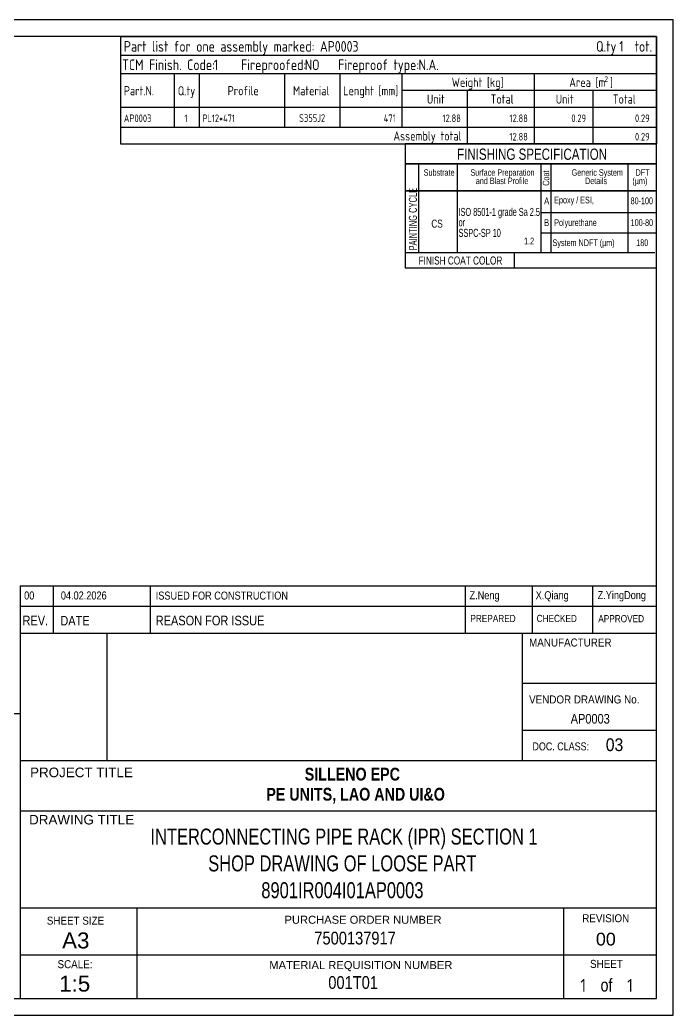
# Model space of a CAD drawing. Header units: millimetres. Extents: x 0 to 420, y 0 to 297.
# Drawn here: x 225 to 420, y 0 to 297 of the extents above; entities that cross this region are included whole.
import ezdxf

# ---------------------------------------------------------------- set-up
doc = ezdxf.new("R2010")
doc.units = ezdxf.units.MM
doc.linetypes.add('DXK_LINE_DOT2', pattern=[3.9198, 1.9599, -1.9599])
doc.styles.add('ARIAL', font='ARIAL.TTF', dxfattribs={"height": 0.2})
doc.styles.add('Arial Bold', font='ARIALBD.TTF', dxfattribs={"height": 0.2})
doc.styles.add('Arial Narrow', font='ARIALN.TTF', dxfattribs={"height": 0.2})
doc.styles.add('GOST type A', font='', dxfattribs={"height": 0.2})
doc.styles.add('GOST type A Bold', font='', dxfattribs={"height": 0.2})
doc.styles.add('segoeuil', font='', dxfattribs={"height": 0.2})
doc.styles.get('GOST type A').set_extended_font_data('GOST type A')
doc.styles.get('GOST type A Bold').set_extended_font_data('GOST type A', bold=True)
doc.styles.get('segoeuil').set_extended_font_data('segoeuil')

# ---------------------------------------------------------------- blocks, each defined once
blk = doc.blocks.new('Unknown-43707740-1606')
at = {"color": 5, "linetype": 'Continuous'}
for p, q in [((420, 297), (0, 297)), ((420, 0), (420, 297)), ((415, 292), (5, 292)), ((415, 5), (415, 292)), ((5, 5), (415, 5)), ((0, 0), (420, 0))]:
    blk.add_line(p, q, dxfattribs=at)
blk = doc.blocks.new('0_TCM_4503_AIVD_AD_PAINTING_SYSTEM-43707740-2224')
at = {"color": 7, "linetype": 'Continuous'}
for p, q in [((415, 260), (340, 260)), ((340, 260), (340, 254)), ((415, 254), (415, 260)), ((340, 254), (415, 254)), ((415, 254), (340, 254)), ((340, 254), (340, 246)), ((344, 254), (344, 246)), ((355.5, 254), (355.5, 246)), ((380.5, 254), (380.5, 246)), ((383.5, 254), (383.5, 246)), ((406.5, 254), (406.5, 246)), ((415, 246), (415, 254)), ((340, 246), (415, 246)), ((415, 246), (340, 246)), ((340, 246), (340, 223)), ((344, 246), (344, 227.5)), ((355.5, 246), (355.5, 227.5)), ((380.5, 246), (380.5, 227.5)), ((383.5, 246), (383.5, 227.5)), ((406.5, 246), (406.5, 227.5)), ((415, 223), (415, 246)), ((380.5, 239.5), (415, 239.5)), ((380.5, 233.5), (415, 233.5)), ((414.5, 227.5), (340, 227.5)), ((372.5, 227.5), (372.5, 223)), ((340, 223), (415, 223))]:
    blk.add_line(p, q, dxfattribs=at)
at = {"color": 7, "style": 'Arial Narrow', "width": 0.9}
blk.add_text('FINISHING SPECIFICATION', height=3.3405, dxfattribs=at).set_placement((355.5, 255.25))
at = {"color": 7, "linetype": 'Continuous', "style": 'Arial Narrow'}
for s, height, width, p in [('Substrate', 1.909, 0.9, (345.53, 250.5)), ('Surface Preparation', 1.9089, 0.9, (359.5, 250.5)), ('Generic System', 1.9089, 0.9, (389.71, 250.5)), ('and Blast Profile', 1.9089, 0.9, (361.09, 248)), ('Details', 1.909, 0.9, (393.71, 248)), ('DFT', 1.909, 0.9, (408.79, 250.5)), ('A', 2, 0.9, (381.5, 242)), ('Epoxy / ESI,', 2.0043, 0.9, (384.5, 242.25)), ('80-100', 2.004, 0.9, (407.3, 242)), ('ISO 8501-1 grade Sa 2.5^M', 2.3861, 0.8, (355.93, 238.5)), ('Polyurethane', 2.0043, 0.9, (384.5, 235.5)), ('CS', 2.386, 0.9, (347.81, 235)), ('or ^M', 2.386, 0.8, (355.93, 235.38)), ('SSPC-SP 10', 2.386, 0.8, (355.93, 232.25)), ('B', 2, 0.9, (381.5, 235.5)), ('100-80', 2.004, 0.9, (407.33, 235.5)), ('1.2', 2.004, 0.9, (375.5, 230)), ('System NDFT (µm)', 2.0043, 0.9, (384, 229.5)), ('180', 2.004, 0.9, (409, 229.5)), ('FINISH COAT COLOR', 2.3861, 0.9, (344, 224))]:
    blk.add_text(s, height=height, dxfattribs=dict(at, width=width)).set_placement(p)
for s, height, width, p in [('Coat', 1.909, 0.9, (383, 247.5)), ('PAINTING CYCLE', 2.3861, 0.75, (343.5, 228.2))]:
    blk.add_text(s, height=height, rotation=90, dxfattribs=dict(at, width=width)).set_placement(p)
blk.add_text('(µm)', height=1.909, dxfattribs=at).set_placement((407.84, 248))
blk = doc.blocks.new('0_TCM_4503_AIVD_AD_PART_LIST-43707740-2222')
at = {"color": 174, "linetype": 'Continuous'}
for p, q in [((255, 292), (255, 271)), ((255, 271), (255, 265)), ((255, 265), (255, 260)), ((255, 260), (415, 260))]:
    blk.add_line(p, q, dxfattribs=at)
at = {"color": 7, "linetype": 'Continuous'}
for p, q in [((255, 292), (415, 292)), ((415, 292), (415, 271)), ((255, 286.5), (415, 286.5)), ((255, 281), (415, 281)), ((271, 281), (271, 271)), ((278.5, 281), (278.5, 271)), ((304, 281), (304, 271)), ((320.5, 281), (320.5, 271)), ((339, 281), (339, 271)), ((378.5, 281), (378.5, 271)), ((339, 276), (415, 276)), ((358.5, 276), (358.5, 271)), ((396, 276), (396, 271)), ((271, 271), (271, 265)), ((278.5, 271), (278.5, 265)), ((304, 271), (304, 265)), ((320.5, 271), (320.5, 265)), ((339, 271), (339, 265)), ((358.5, 271), (358.5, 265)), ((378.5, 271), (378.5, 265)), ((396, 271), (396, 265)), ((415, 271), (415, 265)), ((358.5, 265), (358.5, 260)), ((378.5, 265), (378.5, 260)), ((396, 265), (396, 260)), ((415, 265), (415, 260))]:
    blk.add_line(p, q, dxfattribs=at)
at = {"color": 4, "linetype": 'Continuous'}
for p, q in [((255, 271), (415, 271)), ((255, 265), (415, 265))]:
    blk.add_line(p, q, dxfattribs=at)
at = {"color": 7, "linetype": 'DXK_LINE_DOT2'}
blk.add_line((255, 265), (415, 265), dxfattribs=at)
at = {"color": 7, "linetype": 'Continuous'}
for s, height, style, p in [('Part list for one assembly marked: AP0003', 3.1901, 'GOST type A', (256, 287.5)), ('Q.ty', 3.19, 'GOST type A', (397, 287.5)), ('tot.', 3.19, 'GOST type A', (408.5, 287.5)), ('TCM Finish. Code:', 3.1901, 'GOST type A', (255.5, 282)), ('1', 3.19, 'GOST type A Bold', (282.85, 282)), ('Fireproofed:', 3.1901, 'GOST type A', (291, 282)), ('NO', 3.19, 'GOST type A Bold', (310, 282)), ('Fireproof type:', 3.1901, 'GOST type A', (320, 282)), ('N.A.', 3.19, 'GOST type A Bold', (344, 282)), ('Weight [kg]', 2.7344, 'GOST type A', (353.9, 277)), ('Area [m ]', 2.734, 'GOST type A', (389, 277)), ('2', 1.64, 'GOST type A', (399.47, 278.5)), ('Part.N.', 2.734, 'GOST type A', (256, 274.5)), ('Q.ty', 2.734, 'GOST type A', (272.13, 274.48)), ('Profile', 2.734, 'GOST type A', (287, 274.5)), ('Material', 2.734, 'GOST type A', (306.5, 274.5)), ('Lenght [mm]', 2.7344, 'GOST type A', (321.5, 274.5)), ('Unit', 2.734, 'GOST type A', (346.5, 272)), ('Total', 2.734, 'GOST type A', (365.5, 272)), ('Unit', 2.734, 'GOST type A', (384.96, 272)), ('Total', 2.734, 'GOST type A', (401.98, 272)), ('AP0003', 2.279, 'GOST type A', (256, 266.5)), ('1', 2.28, 'GOST type A', (274.12, 266.5)), ('S355J2', 2.279, 'GOST type A', (308.33, 266.56)), ('471', 2.279, 'GOST type A', (333.59, 266.5)), ('12.88', 2.279, 'GOST type A', (351.14, 266.5)), ('12.88', 2.279, 'GOST type A', (371.14, 266.5)), ('0.29', 2.279, 'GOST type A', (389.62, 266.5)), ('Assembly total', 2.7344, 'GOST type A', (336.5, 261)), ('0.29', 2.279, 'GOST type A', (408.61, 261))]:
    blk.add_text(s, height=height, dxfattribs=dict(at, style=style)).set_placement(p)
at = {"color": 7, "style": 'GOST type A'}
blk.add_text('1', height=3.19, dxfattribs=at).set_placement((403.94, 287.5))
at = {"color": 7, "linetype": 'Continuous', "style": 'GOST type A', "width": 0.9}
blk.add_text('PL12*471', height=2.279, dxfattribs=at).set_placement((279.5, 266.5))
at = {"color": 7, "linetype": 'DXK_LINE_DOT2', "style": 'GOST type A'}
for s, p in [('0.29', (408.61, 266.5)), ('12.88', (371.14, 261))]:
    blk.add_text(s, height=2.279, dxfattribs=at).set_placement(p)
blk = doc.blocks.new('0_TCM_4503_AIVD_AD_TITLE_BLOCK-43707740-2223')
at = {"color": 4, "linetype": 'Continuous'}
for q in [(225, 5), (415, 114)]:
    blk.add_line((225, 114), q, dxfattribs=at)
at = {"color": 7, "linetype": 'Continuous'}
for p, q in [((251, 76), (251, 114)), ((375, 76), (375, 114)), ((415, 5), (415, 114)), ((415, 99), (375, 99)), ((375, 85), (415, 85)), ((225, 76), (415, 76)), ((225, 61), (415, 61)), ((225, 32), (415, 32)), ((260, 5), (260, 32)), ((387.4, 5), (387.4, 32)), ((225, 18), (415, 18)), ((225, 5), (415, 5))]:
    blk.add_line(p, q, dxfattribs=at)
for s, height, style, width, p in [('MANUFACTURER', 2.3877, 'ARIAL', 0.88, (377, 110)), ('VENDOR DRAWING No.', 2.3877, 'ARIAL', 0.88, (377, 93)), ('DOC. CLASS:', 2.3877, 'ARIAL', 0.8, (378, 79)), ('SILLENO EPC', 3.8177, 'Arial Bold', 0.8, (310, 70)), ('PE UNITS, LAO AND UI&O', 3.8177, 'Arial Bold', 0.8, (298.53, 64)), ('REVISION', 2.388, 'ARIAL', 0.88, (392.87, 27.71)), ('SHEET SIZE', 2.388, 'ARIAL', 0.88, (233, 27)), ('SCALE:', 2.388, 'ARIAL', 0.88, (236.2, 14)), ('SHEET', 2.388, 'ARIAL', 0.88, (395.2, 14.09)), ('1', 3.73, 'segoeuil', 0.88, (392, 7)), ('of', 3.82, 'ARIAL', 0.8, (398.33, 7.04)), ('1', 3.73, 'segoeuil', 0.88, (406, 7))]:
    blk.add_text(s, height=height, dxfattribs=dict(at, style=style, width=width)).set_placement(p)
at = {"color": 3, "linetype": 'Continuous', "style": 'Arial Narrow'}
blk.add_text('AP0003', height=2.863, dxfattribs=at).set_placement((389.42, 87))
at = {"color": 1, "linetype": 'Continuous', "style": 'ARIAL', "width": 0.88}
blk.add_text('03', height=3.82, dxfattribs=at).set_placement((399.9, 78.78))
at = {"color": 7, "linetype": 'Continuous', "style": 'ARIAL'}
for s, height, p in [('PROJECT TITLE', 2.8652, (228, 71)), ('DRAWING TITLE', 2.8652, (227.71, 56.89)), ('PURCHASE ORDER NUMBER', 2.3877, (303.97, 27.26)), ('A3', 4.775, (237.57, 19.89)), ('00', 3.82, (396.95, 20.77)), ('MATERIAL REQUISITION NUMBER', 2.3877, (299.43, 13.74))]:
    blk.add_text(s, height=height, dxfattribs=at).set_placement(p)
at = {"color": 2, "style": 'Arial Narrow', "width": 0.9}
blk.add_text('INTERCONNECTING PIPE RACK (IPR) SECTION 1', height=4.7721, dxfattribs=at).set_placement((263.94, 50.89))
at = {"color": 2, "linetype": 'Continuous', "style": 'Arial Narrow', "width": 0.9}
for s, p in [('SHOP DRAWING OF LOOSE PART', (281.2, 42.89)), ('8901IR004I01AP0003', (297.05, 34.89))]:
    blk.add_text(s, height=4.7721, dxfattribs=at).set_placement(p)
at = {"color": 3, "style": 'Arial Narrow'}
for s, p in [('7500137917', (312.88, 21.07)), ('001T01', (317.04, 7.82))]:
    blk.add_text(s, height=3.818, dxfattribs=at).set_placement(p)
at = {"color": 7, "style": 'ARIAL'}
blk.add_text('1:5', height=4.775, dxfattribs=at).set_placement((236.69, 7.02))
blk = doc.blocks.new('0_TCM_4503_AIVD_AD_REVISION_BLOCK-43707740-2225')
at = {"color": 7, "linetype": 'Continuous'}
for p, q in [((225, 128.07), (415, 128.07)), ((225, 128.07), (225, 122.07)), ((235, 122.07), (235, 128.07)), ((264, 122.07), (264, 128.07)), ((358.01, 122.07), (358.01, 128.07)), ((378, 122.07), (378, 128.07)), ((396, 122.07), (396, 128.07)), ((225, 122.07), (415, 122.07)), ((225, 122.04), (415, 122.04)), ((225, 122.04), (225, 114)), ((235, 114.04), (235, 122.04)), ((264, 114.04), (264, 122.04)), ((358.01, 114.03), (358.01, 122.03)), ((377.99, 114.04), (377.99, 122.04)), ((396, 114.04), (396, 122.04)), ((225, 114), (415, 114))]:
    blk.add_line(p, q, dxfattribs=at)
at = {"color": 7, "style": 'Arial Narrow'}
for s, height, p in [('00', 2.386, (226.23, 124.04)), ('04.02.2026', 2.386, (237.19, 124.04)), ('ISSUED FOR CONSTRUCTION', 2.3861, (265.52, 124)), ('Z.Neng', 2.386, (359.22, 124.11)), ('X.Qiang', 2.386, (378.96, 124.11))]:
    blk.add_text(s, height=height, dxfattribs=at).set_placement(p)
at = {"color": 7, "linetype": 'Continuous', "style": 'Arial Narrow'}
for s, height, p in [('Z.YingDong', 2.386, (397.46, 124.15)), ('REV.', 2.863, (225.75, 116.33)), ('DATE', 2.863, (237.04, 116.27)), ('REASON FOR ISSUE', 2.8633, (265.52, 116.31)), ('PREPARED', 2.147, (359.46, 117.29)), ('CHECKED', 2.147, (379.25, 117.3)), ('APPROVED', 2.147, (397.66, 117.23))]:
    blk.add_text(s, height=height, dxfattribs=at).set_placement(p)
blk = doc.blocks.new('0_TCM_4503_AIVD_AD_NOTE_BLOCK-43707740-2226')
at = {"color": 4, "linetype": 'Continuous'}
blk.add_line((110, 90), (225, 90), dxfattribs=at)

msp = doc.modelspace()

# ---------------------------------------------------------------- block references
for name in ['Unknown-43707740-1606', '0_TCM_4503_AIVD_AD_PART_LIST-43707740-2222', '0_TCM_4503_AIVD_AD_PAINTING_SYSTEM-43707740-2224', '0_TCM_4503_AIVD_AD_REVISION_BLOCK-43707740-2225', '0_TCM_4503_AIVD_AD_TITLE_BLOCK-43707740-2223', '0_TCM_4503_AIVD_AD_NOTE_BLOCK-43707740-2226']:
    msp.add_blockref(name, (0, 0))

doc.saveas('drawing.dxf')
